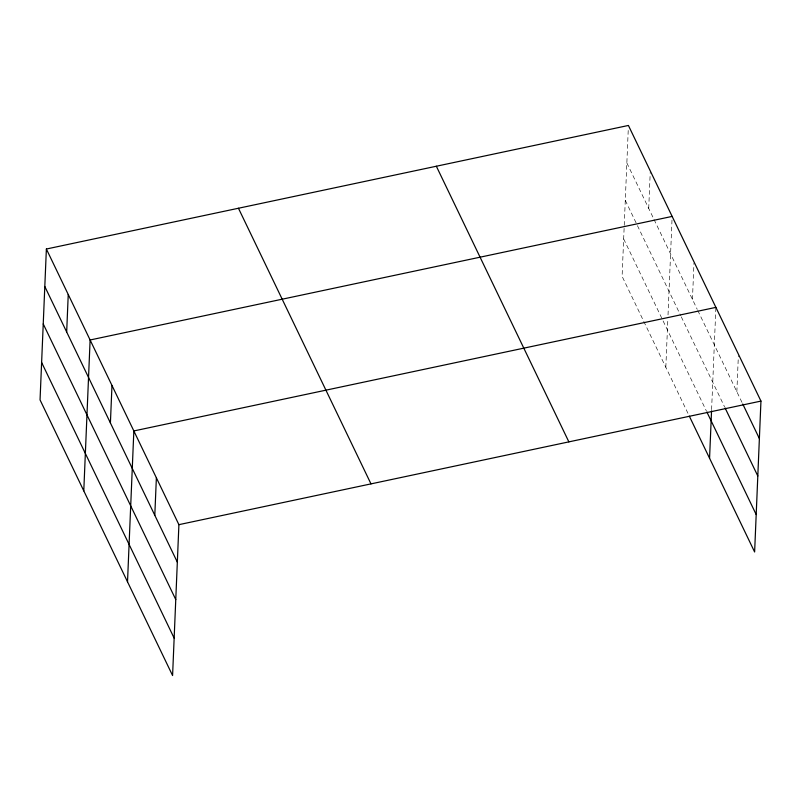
<?xml version="1.0" encoding="UTF-8"?>
<svg xmlns="http://www.w3.org/2000/svg" width="801" height="801" viewBox="0 0 801 801"><rect width="100%" height="100%" fill="white"/><g stroke="black" fill="none" stroke-linecap="round" stroke-linejoin="round"><path stroke-width="0.6" stroke-dasharray="4 3" d="M628.214 130.453L622.097 276.335L688.76 414.998M648.72 208.42L650.232 172.185M665.831 367.299L667.814 319.929M668.024 314.953L672.099 217.662M692.454 299.384L693.966 263.149M711.598 409.641L715.894 307.374M736.85 391.719L738.372 355.484M626.853 162.943L653.516 218.403M654.047 219.514L697.25 309.366M697.781 310.478L742.747 403.994M625.281 200.36L680.75 315.724M681.281 316.836L724.555 406.828M623.669 238.918L706.332 410.853"/><path stroke-width="1.2" d="M46.378 249.021L40.05 399.909L172.585 675.543L178.903 524.665L46.378 249.021L628.415 125.457L760.95 401.091L754.622 551.979L689.301 416.109M66.673 331.994L68.245 294.508M83.785 490.873L90.112 339.984L672.159 216.41M110.408 422.958L111.98 385.461M127.519 581.826L133.847 430.948L715.894 307.374M154.803 515.293L156.375 477.807M709.566 458.262L711.548 410.893M178.903 524.665L760.95 401.091M742.747 403.994L759.378 438.578M725.085 407.949L757.806 476.004M706.862 411.964L756.194 514.552M436.345 166.228L568.87 441.872M238.448 208.24L370.983 483.884M44.806 286.508L177.331 562.152M43.234 323.934L175.769 599.569M41.622 362.483L174.147 638.127"/></g></svg>
